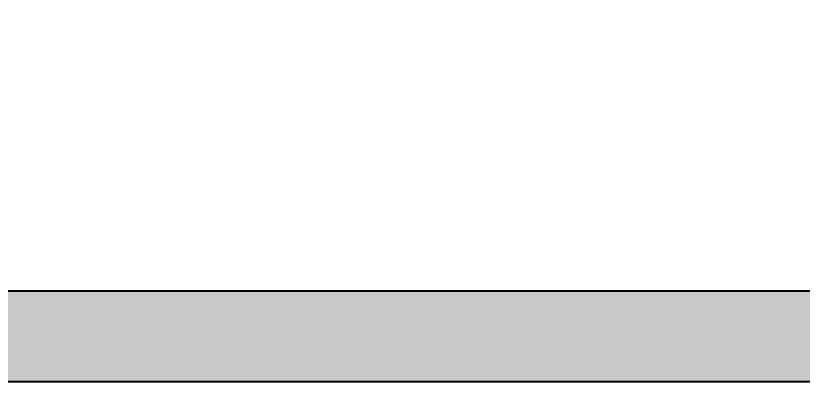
# Model space of a CAD drawing. Header units: millimetres. Extents: x 0 to 420, y 0 to 297.
# Drawn here: x 162.35 to 184.05, y 99.56 to 110.24 of the extents above; entities that cross this region are included whole.
import ezdxf

# ---------------------------------------------------------------- set-up
doc = ezdxf.new("R2010")
doc.units = ezdxf.units.MM
doc.layers.add('GREEN', color=96, linetype='Continuous')
doc.layers.add('T25', color=1, linetype='Continuous')
doc.styles.add('ISO3098B', font='iso3098b.shx')
doc.dimstyles.new('SIGNSDIM', dxfattribs={"dimtxt": 2.5, "dimasz": 0.2, "dimexe": 1.5, "dimexo": 2, "dimgap": 1.5, "dimtad": 1, "dimdec": 4, "dimlfac": 2, "dimrnd": 1, "dimdsep": 46, "dimlunit": 6, "dimtxsty": 'ISO3098B', "dimblk": 'SGNDIM', "dimcen": 2.5, "dimse2": 1, "dimadec": 0, "dimazin": 0, "dimtfac": 1, "dimtdec": 4, "dimtix": 1, "dimtmove": 0, "dimatfit": 3, "dimldrblk": 'SGNDIM', "dimfxl": 1, "dimtolj": 1, "dimtzin": 0, "dimarcsym": 0})

# ---------------------------------------------------------------- blocks, each defined once
blk = doc.blocks.new('SGNDIM')
for p, q in [((0, 4.5), (0, -4.5)), ((0, 0), (-1, 0))]:
    blk.add_line(p, q)
blk = doc.blocks.new('*D18')
at = {"layer": 'DEFPOINTS', "color": 0}
for p in [(168.755, 107.254), (258.85, 107.254), (258.85, 70.286)]:
    blk.add_point(p, dxfattribs=at)
at = {"layer": 'T25', "color": 0, "lineweight": -2}
blk.add_line((168.955, 70.286), (258.65, 70.286), dxfattribs=at)
at = {"layer": 'T25', "color": 0, "lineweight": -2, "xscale": 0.2, "yscale": 0.2, "zscale": 0.2, "rotation": 180}
blk.add_blockref('SGNDIM', (168.755, 70.286), dxfattribs=at)
at = {"layer": 'T25', "color": 0, "lineweight": -2, "xscale": 0.2, "yscale": 0.2, "zscale": 0.2}
blk.add_blockref('SGNDIM', (258.85, 70.286), dxfattribs=at)
at = {"layer": 'T25', "color": 0, "insert": (213.802, 73.036), "char_height": 2.5, "attachment_point": 5, "style": 'ISO3098B'}
blk.add_mtext('\\A1;180', dxfattribs=at)

msp = doc.modelspace()

# ---------------------------------------------------------------- hatches: boundary and pattern name
at = {"layer": 'GREEN'}
h = msp.add_hatch(color=256, dxfattribs=at)
edge = h.paths.add_edge_path()
edge.add_line((141.302262, 110.132521), (141.302262, 259.968745))
edge.add_arc((151.302262, 259.968745), 10, 90, 180, ccw=False)
edge.add_line((151.302262, 269.968745), (276.302262, 269.968745))
edge.add_arc((276.302262, 259.968745), 10, 0, 90, ccw=False)
edge.add_line((286.302262, 259.968745), (286.302262, 110.132521))
edge.add_arc((276.302262, 110.132521), 10, -90, 0, ccw=False)
edge.add_line((276.302262, 100.132521), (151.302262, 100.132521))
edge.add_arc((151.302262, 110.132521), 10, 180, 270, ccw=False)
edge = h.paths.add_edge_path(flags=16)
edge.add_line((143.802262, 110.132521), (143.802262, 259.968745))
edge.add_arc((151.302262, 259.968745), 7.5, 90, 180, ccw=False)
edge.add_line((151.302262, 267.468745), (276.302262, 267.468745))
edge.add_arc((276.302262, 259.968745), 7.5, 0, 90, ccw=False)
edge.add_line((283.802262, 259.968745), (283.802262, 110.132521))
edge.add_arc((276.302262, 110.132521), 7.5, -90, 0, ccw=False)
edge.add_line((276.302262, 102.632521), (151.302262, 102.632521))
edge.add_arc((151.302262, 110.132521), 7.5, 180, 270, ccw=False)

# ---------------------------------------------------------------- linework, layer by layer
for points in [[(141.302262, 110.132521), (141.302262, 259.968745, -0.414213562), (151.302262, 269.968745), (276.302262, 269.968745, -0.414213562), (286.302262, 259.968745), (286.302262, 110.132521, -0.414213562), (276.302262, 100.132521), (151.302262, 100.132521, -0.414213562)], [(143.802262, 110.132521), (143.802262, 259.968745, -0.414213562), (151.302262, 267.468745), (276.302262, 267.468745, -0.414213562), (283.802262, 259.968745), (283.802262, 110.132521, -0.414213562), (276.302262, 102.632521), (151.302262, 102.632521, -0.414213562)]]:
    msp.add_lwpolyline(points, format="xyb", close=True, dxfattribs=at)

# ---------------------------------------------------------------- dimensions: what is measured, and where the dimension line sits
at = {"layer": 'T25'}
dim = msp.add_linear_dim(base=(258.849927, 70.285863), p1=(168.754598, 107.254238), p2=(258.849927, 107.254238), dimstyle='SIGNSDIM', override={"dimse1": 1}, dxfattribs=at)
dim.commit()
dim.dimension.update_dxf_attribs({"geometry": '*D18', "text_midpoint": (213.802262, 73.035863)})

doc.saveas('drawing.dxf')
